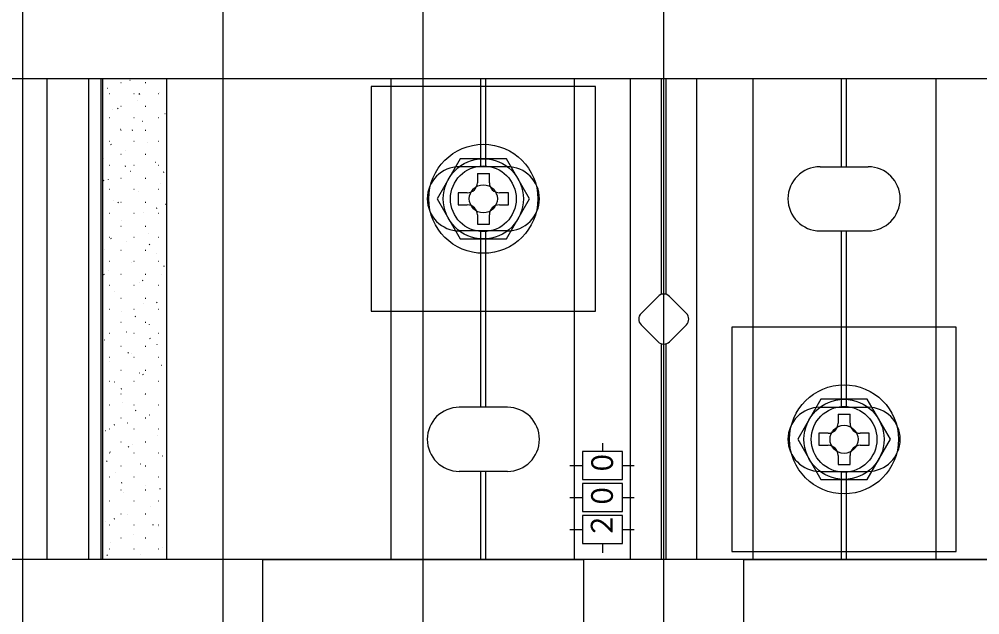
# Model space of a CAD drawing. Units: millimetres, scale not verified. Extents: x -875 to 875, y -1300 to 1292.
# Drawn here: x -275.4 to -155.6, y -942.7 to -868.5 of the extents above; entities that cross this region are included whole.
import ezdxf
from ezdxf.enums import TextEntityAlignment as Align

# ---------------------------------------------------------------- set-up
doc = ezdxf.new("R2010")
doc.units = ezdxf.units.MM
doc.header["$LTSCALE"] = 8
for name, color, linetype in [('0-3_YKK_12', 2, 'Continuous'), ('0-4_YKK_13', 4, 'Continuous'), ('0-7_YSS_K', 3, 'Continuous')]:
    doc.layers.add(name, color=color, linetype=linetype)
doc.styles.add('ＭＳ ゴシック', font='')
doc.styles.get('ＭＳ ゴシック').set_extended_font_data('MS Gothic')

msp = doc.modelspace()

# ---------------------------------------------------------------- linework, layer by layer
at = {"layer": '0-3_YKK_12'}
for points in [[(-275, -363.85), (-275, -1070.85), (-250, -1070.85), (-225, -1070.85), (-225, -363.85)], [(-250, -363.85), (-250, -1070.85), (-225, -1070.85), (-225, -363.85)]]:
    msp.add_lwpolyline(points, dxfattribs=at)
at = {"layer": '0-4_YKK_13'}
for p, q in [((-271.9, -935.85), (-271.9, -875.85)), ((-266.703, -935.85), (-266.703, -875.85)), ((-265.176, -935.85), (-265.176, -875.85)), ((-264.989, -935.85), (-264.989, -875.85)), ((-229, -935.85), (-229, -875.85)), ((-217.8, -886.85), (-217.8, -875.85)), ((-217.2, -886.85), (-217.2, -875.85)), ((-206.15, -935.85), (-206.15, -875.85)), ((-199.15, -935.85), (-199.15, -875.85)), ((-195.3, -875.85), (-195.3, -902.774)), ((-194.7, -902.774), (-194.7, -875.85)), ((-190.85, -935.85), (-190.85, -875.85)), ((-183.85, -935.85), (-183.85, -875.85)), ((-172.8, -886.85), (-172.8, -875.85)), ((-172.2, -886.85), (-172.2, -875.85)), ((-161, -935.85), (-161, -875.85)), ((-264.365, -877.084), (-264.375, -877.087)), ((-262.666, -876.366), (-262.716, -876.366)), ((-261.575, -876.096), (-261.584, -876.099)), ((-259.626, -876.366), (-259.676, -876.366)), ((-264.091, -877.741), (-264.141, -877.741)), ((-261.051, -877.741), (-261.101, -877.741)), ((-260.377, -877.774), (-260.461, -877.829)), ((-258.011, -877.741), (-258.061, -877.741)), ((-257.856, -877.62), (-257.865, -877.623)), ((-263.067, -879.554), (-263.15, -879.609)), ((-262.666, -879.356), (-262.716, -879.356)), ((-260.599, -878.591), (-260.608, -878.594)), ((-259.626, -879.356), (-259.676, -879.356)), ((-264.091, -880.731), (-264.141, -880.731)), ((-263.719, -879.696), (-263.729, -879.699)), ((-261.051, -880.731), (-261.101, -880.731)), ((-258.011, -880.731), (-258.061, -880.731)), ((-257.21, -880.232), (-257.219, -880.235)), ((-260, -881.22), (-260.01, -881.223)), ((-262.743, -882.191), (-262.753, -882.195)), ((-262.666, -882.346), (-262.716, -882.346)), ((-261.262, -882.277), (-261.345, -882.332)), ((-259.626, -882.346), (-259.676, -882.346)), ((-264.091, -883.721), (-264.141, -883.721)), ((-263.951, -884.057), (-264.034, -884.112)), ((-261.051, -883.721), (-261.101, -883.721)), ((-259.354, -883.832), (-259.364, -883.835)), ((-258.011, -883.721), (-258.061, -883.721)), ((-262.666, -885.336), (-262.716, -885.336)), ((-262.144, -884.82), (-262.154, -884.823)), ((-259.626, -885.336), (-259.676, -885.336)), ((-264.887, -885.791), (-264.897, -885.795)), ((-264.091, -886.711), (-264.141, -886.711)), ((-262.146, -886.78), (-262.23, -886.835)), ((-261.051, -886.711), (-261.101, -886.711)), ((-258.378, -886.327), (-258.388, -886.331)), ((-258.011, -886.711), (-258.061, -886.711)), ((-261.498, -887.432), (-261.508, -887.436)), ((-257.343, -887.519), (-257.427, -887.574)), ((-214.5, -886.85), (-220.5, -886.85)), ((-218.25, -887.7), (-218.25, -888.85)), ((-218.25, -887.7), (-216.75, -887.7)), ((-216.75, -888.85), (-216.75, -887.7)), ((-175.5, -886.85), (-169.5, -886.85)), ((-264.835, -888.56), (-264.919, -888.615)), ((-264.289, -888.42), (-264.298, -888.424)), ((-262.666, -888.326), (-262.716, -888.326)), ((-259.626, -888.326), (-259.676, -888.326)), ((-257.779, -888.956), (-257.789, -888.96)), ((-264.091, -889.701), (-264.141, -889.701)), ((-261.051, -889.701), (-261.101, -889.701)), ((-260.522, -889.928), (-260.532, -889.931)), ((-258.011, -889.701), (-258.061, -889.701)), ((-220.65, -890.1), (-220.65, -891.6)), ((-219.5, -890.1), (-220.65, -890.1)), ((-214.35, -890.1), (-215.5, -890.1)), ((-214.35, -891.6), (-214.35, -890.1)), ((-263.643, -891.033), (-263.652, -891.036)), ((-263.031, -891.283), (-263.114, -891.339)), ((-262.666, -891.316), (-262.716, -891.316)), ((-259.626, -891.316), (-259.676, -891.316)), ((-257.133, -891.568), (-257.143, -891.572)), ((-264.091, -892.691), (-264.141, -892.691)), ((-261.051, -892.691), (-261.101, -892.691)), ((-259.924, -892.557), (-259.933, -892.56)), ((-258.228, -892.022), (-258.311, -892.078)), ((-258.011, -892.691), (-258.061, -892.691)), ((-220.65, -891.6), (-219.5, -891.6)), ((-215.5, -891.6), (-214.35, -891.6)), ((-262.667, -893.528), (-262.676, -893.531)), ((-218.25, -892.85), (-218.25, -894)), ((-262.666, -894.306), (-262.716, -894.306)), ((-259.626, -894.306), (-259.676, -894.306)), ((-259.277, -895.169), (-259.287, -895.172)), ((-214.5, -894.85), (-220.5, -894.85)), ((-217.8, -916.85), (-217.8, -894.85)), ((-217.2, -916.85), (-217.2, -894.85)), ((-175.5, -894.85), (-169.5, -894.85)), ((-172.8, -916.85), (-172.8, -894.85)), ((-172.2, -916.85), (-172.2, -894.85)), ((-264.091, -895.681), (-264.141, -895.681)), ((-263.915, -895.787), (-263.998, -895.842)), ((-262.068, -896.157), (-262.077, -896.16)), ((-261.051, -895.681), (-261.101, -895.681)), ((-258.011, -895.681), (-258.061, -895.681)), ((-264.811, -897.128), (-264.82, -897.131)), ((-262.666, -897.296), (-262.716, -897.296)), ((-259.626, -897.296), (-259.676, -897.296)), ((-259.112, -896.526), (-259.196, -896.581)), ((-264.091, -898.671), (-264.141, -898.671)), ((-261.422, -898.769), (-261.431, -898.772)), ((-261.051, -898.671), (-261.101, -898.671)), ((-258.302, -897.664), (-258.311, -897.667)), ((-258.011, -898.671), (-258.061, -898.671)), ((-264.212, -899.757), (-264.221, -899.76)), ((-257.307, -899.249), (-257.391, -899.304)), ((-264.799, -900.29), (-264.883, -900.345)), ((-262.666, -900.286), (-262.716, -900.286)), ((-259.997, -901.029), (-260.08, -901.084)), ((-259.626, -900.286), (-259.676, -900.286)), ((-257.703, -900.293), (-257.712, -900.296)), ((-264.091, -901.661), (-264.141, -901.661)), ((-263.566, -902.369), (-263.575, -902.373)), ((-261.051, -901.661), (-261.101, -901.661)), ((-260.446, -901.264), (-260.455, -901.268)), ((-258.011, -901.661), (-258.061, -901.661)), ((-262.666, -903.276), (-262.716, -903.276)), ((-259.626, -903.276), (-259.676, -903.276)), ((-257.057, -902.905), (-257.066, -902.908)), ((-197.828, -905.143), (-195.707, -903.021)), ((-194.293, -903.021), (-192.172, -905.143)), ((-264.091, -904.651), (-264.141, -904.651)), ((-261.051, -904.651), (-261.101, -904.651)), ((-259.847, -903.893), (-259.856, -903.897)), ((-258.192, -903.752), (-258.275, -903.807)), ((-258.011, -904.651), (-258.061, -904.651)), ((-262.59, -904.865), (-262.599, -904.868)), ((-260.881, -905.532), (-260.965, -905.587)), ((-262.666, -906.266), (-262.716, -906.266)), ((-259.626, -906.266), (-259.676, -906.266)), ((-259.201, -906.505), (-259.21, -906.509)), ((-195.707, -908.678), (-197.828, -906.557)), ((-192.172, -906.557), (-194.293, -908.678)), ((-264.091, -907.641), (-264.141, -907.641)), ((-261.991, -907.493), (-262, -907.497)), ((-261.051, -907.641), (-261.101, -907.641)), ((-259.076, -908.255), (-259.16, -908.31)), ((-258.011, -907.641), (-258.061, -907.641)), ((-264.734, -908.465), (-264.744, -908.468)), ((-262.666, -909.256), (-262.716, -909.256)), ((-259.626, -909.256), (-259.676, -909.256)), ((-258.225, -909.001), (-258.234, -909.004)), ((-195.3, -908.925), (-195.3, -935.85)), ((-194.7, -935.85), (-194.7, -908.925)), ((-264.091, -910.631), (-264.141, -910.631)), ((-261.766, -910.035), (-261.849, -910.09)), ((-261.345, -910.106), (-261.354, -910.109)), ((-261.051, -910.631), (-261.101, -910.631)), ((-258.011, -910.631), (-258.061, -910.631)), ((-264.135, -911.094), (-264.145, -911.097)), ((-257.626, -911.63), (-257.635, -911.633)), ((-262.666, -912.246), (-262.716, -912.246)), ((-260.369, -912.601), (-260.379, -912.604)), ((-259.961, -912.758), (-260.044, -912.814)), ((-259.626, -912.246), (-259.676, -912.246)), ((-264.091, -913.621), (-264.141, -913.621)), ((-263.489, -913.706), (-263.499, -913.709)), ((-261.051, -913.621), (-261.101, -913.621)), ((-258.011, -913.621), (-258.061, -913.621)), ((-262.65, -914.538), (-262.733, -914.594)), ((-262.666, -915.236), (-262.716, -915.236)), ((-259.77, -915.23), (-259.78, -915.233)), ((-259.626, -915.236), (-259.676, -915.236)), ((-264.091, -916.611), (-264.141, -916.611)), ((-262.513, -916.201), (-262.523, -916.205)), ((-261.051, -916.611), (-261.101, -916.611)), ((-258.011, -916.611), (-258.061, -916.611)), ((-260.845, -917.262), (-260.929, -917.317)), ((-259.124, -917.842), (-259.134, -917.845)), ((-214.5, -916.85), (-220.5, -916.85)), ((-175.5, -916.85), (-169.5, -916.85)), ((-173.25, -917.7), (-173.25, -918.85)), ((-173.25, -917.7), (-171.75, -917.7)), ((-171.75, -918.85), (-171.75, -917.7)), ((-263.535, -919.042), (-263.618, -919.097)), ((-262.666, -918.226), (-262.716, -918.226)), ((-261.914, -918.83), (-261.924, -918.833)), ((-259.626, -918.226), (-259.676, -918.226)), ((-264.657, -919.801), (-264.667, -919.805)), ((-264.091, -919.601), (-264.141, -919.601)), ((-261.051, -919.601), (-261.101, -919.601)), ((-258.148, -920.337), (-258.158, -920.341)), ((-258.011, -919.601), (-258.061, -919.601)), ((-175.65, -920.1), (-175.65, -921.6)), ((-174.5, -920.1), (-175.65, -920.1)), ((-169.35, -920.1), (-170.5, -920.1)), ((-169.35, -921.6), (-169.35, -920.1)), ((-262.666, -921.216), (-262.716, -921.216)), ((-261.268, -921.442), (-261.278, -921.446)), ((-259.626, -921.216), (-259.676, -921.216)), ((-202.65, -921.315), (-202.65, -922.35)), ((-264.091, -922.591), (-264.141, -922.591)), ((-264.059, -922.43), (-264.068, -922.434)), ((-261.73, -921.765), (-261.813, -921.82)), ((-261.051, -922.591), (-261.101, -922.591)), ((-258.011, -922.591), (-258.061, -922.591)), ((-175.65, -921.6), (-174.5, -921.6)), ((-170.5, -921.6), (-169.35, -921.6)), ((-264.419, -923.545), (-264.502, -923.6)), ((-260.292, -923.938), (-260.302, -923.941)), ((-257.549, -922.966), (-257.559, -922.97)), ((-173.25, -922.85), (-173.25, -924)), ((-263.413, -925.043), (-263.422, -925.046)), ((-262.666, -924.206), (-262.716, -924.206)), ((-259.626, -924.206), (-259.676, -924.206)), ((-214.5, -924.85), (-220.5, -924.85)), ((-217.8, -935.85), (-217.8, -924.85)), ((-217.2, -935.85), (-217.2, -924.85)), ((-206.71, -924.1), (-205.15, -924.1)), ((-200.15, -924.1), (-198.675, -924.1)), ((-175.5, -924.85), (-169.5, -924.85)), ((-172.8, -935.85), (-172.8, -924.85)), ((-172.2, -935.85), (-172.2, -924.85)), ((-264.091, -925.581), (-264.141, -925.581)), ((-262.614, -926.268), (-262.697, -926.323)), ((-261.051, -925.581), (-261.101, -925.581)), ((-258.011, -925.581), (-258.061, -925.581)), ((-262.666, -927.196), (-262.716, -927.196)), ((-262.437, -927.538), (-262.446, -927.541)), ((-259.694, -926.567), (-259.703, -926.57)), ((-259.626, -927.196), (-259.676, -927.196)), ((-257.811, -927.007), (-257.895, -927.062)), ((-264.091, -928.571), (-264.141, -928.571)), ((-261.051, -928.571), (-261.101, -928.571)), ((-258.011, -928.571), (-258.061, -928.571)), ((-206.71, -928.1), (-205.15, -928.1)), ((-200.15, -928.1), (-198.675, -928.1)), ((-259.048, -929.179), (-259.057, -929.182)), ((-263.499, -930.771), (-263.582, -930.826)), ((-262.666, -930.186), (-262.716, -930.186)), ((-261.838, -930.167), (-261.847, -930.17)), ((-259.626, -930.186), (-259.676, -930.186)), ((-264.581, -931.138), (-264.59, -931.141)), ((-264.091, -931.561), (-264.141, -931.561)), ((-261.051, -931.561), (-261.101, -931.561)), ((-258.696, -931.51), (-258.779, -931.565)), ((-258.072, -931.674), (-258.081, -931.677)), ((-258.011, -931.561), (-258.061, -931.561)), ((-206.71, -932.1), (-205.15, -932.1)), ((-200.15, -932.1), (-198.675, -932.1)), ((-262.666, -933.176), (-262.716, -933.176)), ((-261.192, -932.779), (-261.201, -932.782)), ((-259.626, -933.176), (-259.676, -933.176)), ((-264.091, -934.551), (-264.141, -934.551)), ((-263.982, -933.767), (-263.991, -933.77)), ((-261.051, -934.551), (-261.101, -934.551)), ((-258.011, -934.551), (-258.061, -934.551)), ((-257.473, -934.303), (-257.482, -934.306)), ((-202.65, -933.85), (-202.65, -935.021)), ((-257.015, -935.85), (-265.176, -935.85)), ((-264.383, -935.274), (-264.466, -935.33)), ((-260.216, -935.274), (-260.225, -935.278))]:
    msp.add_line(p, q, dxfattribs=at)
for points in [[(-293.7, -875.85), (-96.3, -875.85), (-96.3, -935.85), (-293.7, -935.85)], [(-231.5, -904.85), (-203.5, -904.85), (-203.5, -876.85), (-231.5, -876.85)], [(-220.387, -885.85), (-223.274, -890.85), (-220.387, -895.85), (-214.613, -895.85), (-211.726, -890.85), (-214.613, -885.85)], [(-186.5, -934.85), (-158.5, -934.85), (-158.5, -906.85), (-186.5, -906.85)], [(-175.387, -915.85), (-178.274, -920.85), (-175.387, -925.85), (-169.613, -925.85), (-166.726, -920.85), (-169.613, -915.85)], [(-200.15, -925.85), (-200.15, -922.35), (-205.15, -922.35), (-205.15, -925.85)], [(-200.15, -929.85), (-200.15, -926.35), (-205.15, -926.35), (-205.15, -929.85)], [(-200.15, -933.85), (-200.15, -930.35), (-205.15, -930.35), (-205.15, -933.85)], [(-245, -935.85), (-205, -935.85), (-205, -975.85), (-245, -975.85)], [(-185, -935.85), (-145, -935.85), (-145, -975.85), (-185, -975.85)]]:
    msp.add_lwpolyline(points, close=True, dxfattribs=at)
for points in [[(-265.176, -875.85), (-257.015, -875.85), (-257.015, -935.85)], [(-218.25, -894), (-216.75, -894), (-216.75, -892.85)], [(-173.25, -924), (-171.75, -924), (-171.75, -922.85)]]:
    msp.add_lwpolyline(points, dxfattribs=at)
for centre, radius in [((-217.5, -890.85), 6.8), ((-217.5, -890.85), 5), ((-217.5, -890.85), 4.1), ((-217.5, -890.85), 1.75), ((-172.5, -920.85), 6.8), ((-172.5, -920.85), 5), ((-172.5, -920.85), 4.1), ((-172.5, -920.85), 1.75)]:
    msp.add_circle(centre, radius, dxfattribs=at)
for centre, radius, start, end in [((-220.5, -890.85), 4, 90, 270), ((-214.5, -890.85), 4, 270, 90), ((-175.5, -890.85), 4, 90, 270), ((-169.5, -890.85), 4, 270, 90), ((-219.5, -888.85), 1.25, 270, 0), ((-215.5, -888.85), 1.25, 180, 270), ((-219.5, -892.85), 1.25, 0, 90), ((-215.5, -892.85), 1.25, 90, 180), ((-195, -903.728), 1, 45, 135), ((-197.121, -905.85), 1, 135, 225), ((-192.879, -905.85), 1, 315, 45), ((-195, -907.971), 1, 225, 315), ((-220.5, -920.85), 4, 90, 270), ((-214.5, -920.85), 4, 270, 90), ((-175.5, -920.85), 4, 90, 270), ((-169.5, -920.85), 4, 270, 90), ((-174.5, -918.85), 1.25, 270, 0), ((-170.5, -918.85), 1.25, 180, 270), ((-174.5, -922.85), 1.25, 0, 90), ((-170.5, -922.85), 1.25, 90, 180)]:
    msp.add_arc(centre, radius, start, end, dxfattribs=at)
at = {"layer": '0-7_YSS_K'}
msp.add_line((-195, -1238.85), (-195, -385.85), dxfattribs=at)

# ---------------------------------------------------------------- texts
at = {"layer": '0-4_YKK_13', "style": 'ＭＳ ゴシック', "width": 0.9}
for s, p in [('０', (-200.51, -925.43)), ('０', (-200.528, -929.567)), ('２', (-200.568, -933.255))]:
    msp.add_text(s, height=2.711, rotation=90, dxfattribs=at).set_placement(p, align=Align.BOTTOM_LEFT)

doc.saveas('drawing.dxf')
